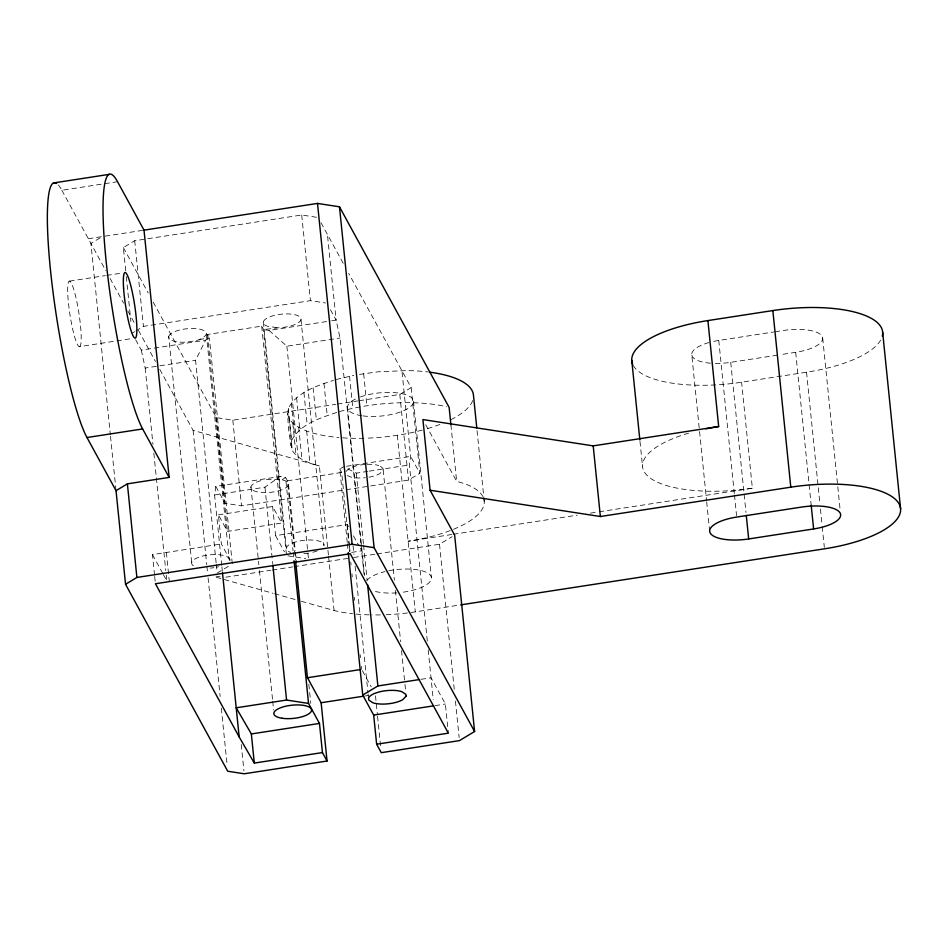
<?xml version="1.0" encoding="UTF-8"?>
<svg xmlns="http://www.w3.org/2000/svg" width="948" height="948" viewBox="0 0 948 948"><rect width="100%" height="100%" fill="white"/><g stroke="black" fill="none" stroke-linecap="round" stroke-linejoin="round"><path stroke-width="0.71" stroke-dasharray="4.74 3.56" d="M221.737 565.423L214.592 494.975L215.8 486.419L280.087 476.512L285.573 477.365L287.457 480.802L295.515 560.161M427.311 641.073L409.418 464.947L410.638 456.391L401.928 370.739M328.423 555.018L319.381 465.966C309.415 463.134 298.324 459.721 292.292 450.632C289.282 437.016 286.995 422.251 288.311 408.327C297.115 391.832 316.916 385.943 333.495 380.349M290.787 445.631L291.569 440.417L288.311 408.327M216.132 562.828L195.561 360.287L205.574 340.202L209.354 337.926L207.47 334.49L261.684 326.136L263.556 329.572L286.521 555.635M291.569 440.417C300.374 423.922 320.175 418.044 336.753 412.451M346.067 471.417L348.84 468.75L352.146 467.163M380.504 466.357L382.933 468.288L383.182 470.007L379.923 473.55A18.948 6.636 -5.8 0 1 368.997 477.2M168.732 336.493A18.948 6.636 -5.8 0 1 189.055 328.577A18.948 6.636 -5.8 0 1 206.356 334.217C202.232 340.794 193.013 341.15 186.033 342.133A18.948 6.636 -5.8 0 1 168.732 336.493L191.697 562.567M282.279 479.712L285.573 477.365L293.027 550.764M214.592 494.975L264.942 487.213L280.087 476.512M125.717 270.796L123.358 247.57L134.711 240.733L301.713 215.006L318.196 217.542M132.056 333.222L134.58 331.705M135.848 330.947L143.421 326.385L310.411 300.658L325.519 302.993M359.15 400.72L399.807 394.451L411.159 387.625L348.71 273.38M347.241 542.41L339.787 469.011L343.567 466.736L356.27 473.147L367.753 471.369M217.175 573.102L229.795 565.506M346.067 489.737L408.505 480.115L419.857 473.277L411.159 387.625M376.972 553.905L439.517 544.271L452.125 536.675M352.372 467.091L356.27 465.847A18.948 6.636 -5.8 0 1 365.881 464.366M336.208 379.484L353.782 375.432M339.467 411.574C362.515 405.329 386.417 402.473 410.271 402.675A93.425 32.718 -5.8 0 1 446.52 406.692M359.422 374.401L378.169 371.794L407.012 370.585A93.425 32.718 -5.8 0 1 427.785 371.936M199.127 339.55L209.354 337.926L232.319 563.989M58.278 184.943A132.673 18.154 81.2 0 1 61.857 190.275L117.528 181.696M88.354 238.73L102.266 236.585L90.913 243.423L110.347 434.753M105.145 236.135L142.579 230.376M69.583 281.118L105.264 275.619M106.697 275.406L122.399 272.988M79.253 346.672A33.168 4.539 81.2 0 0 76.089 298.253A33.168 4.539 81.2 0 0 67.912 296.771A33.168 4.539 81.2 0 0 79.253 346.672L132.068 338.543M135.611 339.716L141.288 350.108L205.574 340.202M277.053 327.605L267.822 326.373A18.948 6.636 -5.8 0 1 274.067 315.471A18.948 6.636 -5.8 0 1 300.729 317.912A18.948 6.636 -5.8 0 1 280.679 327.558L263.556 329.572L269.054 330.425L330.283 320.981M331.753 320.756L336.125 320.092L340.036 338.021L360.904 543.5M269.054 330.425L286.877 346.21L340.036 338.021M141.288 350.108L145.198 368.049L195.561 360.287M713.761 341.375A33.168 11.613 -5.8 0 1 718.762 340.451L773.604 332.001M775.049 331.776L783.712 330.449A33.168 11.613 -5.8 0 1 822.165 336.386A33.168 11.613 -5.8 0 1 795.668 352.324L779.801 354.777M153.173 302.092L216.334 417.641L232.817 420.189L335.912 404.298M337.37 404.073L357.692 400.945M715.337 363.416A33.168 11.613 -5.8 0 0 730.73 362.337L778.355 355.002M633.288 365.49A93.425 32.718 -5.8 0 0 741.597 382.21L806.535 372.209A93.425 32.718 -5.8 0 0 881.45 338.566M346.482 466.286L410.638 456.391L419.857 473.277M287.457 480.802L341.659 472.448L349.729 551.807M369.199 471.144L409.418 464.947M215.8 486.419L225.032 503.293L241.515 505.841L344.61 489.962M218.419 514.847L272.621 506.493L281.686 523.059L227.473 531.413L218.419 514.847L221.382 543.986L230.269 560.244M154.536 574.998L152.462 554.604L221.382 543.986M272.621 506.493L275.584 535.632L347.288 524.576L348.663 527.076M451.876 534.494L408.114 541.237A93.425 32.718 -5.8 0 0 483.314 497.534M453.334 534.269L577.32 515.155M590.45 513.141L597.738 512.015M599.195 511.79L752.356 488.184L741.597 382.21M351.589 552.388L361.65 550.847L359.6 547.091M225.731 577.214L270.808 570.269M272.266 570.044L292.624 566.904M294.081 566.679L347.892 558.384M353.711 557.495L375.526 554.13M386.203 614.731A93.425 32.718 -5.8 0 0 415.283 611.875L459.128 605.12M420.971 679.325L431.032 677.773L445.394 704.032L448.345 733.171M365.347 695.927L368.203 695.476M435.144 705.608L445.394 704.032M266.329 479.475L280.442 479.285L286.782 481.347A18.948 6.636 -5.8 0 1 277.859 491.028A18.948 6.636 -5.8 0 1 252.713 490.116A18.948 6.636 -5.8 0 1 261.636 480.435M287.896 555.848L305.754 558.609M216.037 576.171L220.149 576.799M159.762 369.353L193.108 430.368L319.381 465.966M216.31 577.296L273.06 593.294M274.47 593.697L295.752 599.693M301.428 601.293L334.348 610.571A93.425 32.718 -5.8 0 0 352.561 613.723M425.723 424.716L456.64 481.288L465.101 483.859A93.425 32.718 -5.8 0 1 482.722 496.314M287.528 413.541C289.01 423.045 298.667 427.714 306.654 430.996A93.425 32.718 -5.8 0 0 338.91 437.538M347.347 475.529L350.025 476.749A18.948 6.636 -5.8 0 0 365.347 477.721M321.028 222.744L343.745 264.291M330.437 309.7L336.125 320.092L327.416 234.429M339.787 469.011L341.659 472.448M353.438 535.833L358.913 545.835M362.349 670.627L371.237 686.873M123.358 247.57L148.196 293.003M275.584 535.632L284.471 551.89M61.857 190.275L105.82 270.678M110.075 278.475L123.56 303.135M127.814 310.932L134.912 323.908M138.467 330.402L155.496 361.567M152.462 554.604L162.712 573.362M163.4 574.606L166.812 580.863L165.924 572.059M822.698 338.152L840.035 508.886M806.535 372.209L819.842 503.198M820.435 509.088L822.082 525.275M822.236 526.744L824.322 547.351M795.668 352.324L808.976 483.314M809.13 484.795L811.215 505.391M730.73 362.337L745.981 512.453M718.762 340.451L734.309 493.517M734.463 494.986L736.549 515.594M709.021 342.536A33.168 11.613 -5.8 0 0 691.744 354.623L706.544 500.331M706.687 501.8L709.531 529.766M639.995 441.448L642.543 466.463M477.057 430.665L484.238 501.314M450.904 424.799L456.64 481.288M439.517 544.271L454.246 689.326M455.443 701.058L459.164 737.686M413.506 401.217L431.447 577.83M428.2 649.89L433.248 699.624M399.807 394.451L408.505 480.115M397.342 435.262L415.283 611.875M383.182 470.007L394.368 580.105M395.411 590.379L400.637 641.76M401.525 650.565L404.808 682.856M404.962 684.326L405.554 690.203M363.653 373.619L366.912 405.72M349.551 376.202L352.81 408.304M356.27 473.147L363.416 543.595M363.57 545.064L367.149 580.283M347.489 407.676L364.53 575.46M361.046 544.97L364.02 574.156M375.491 695.844L377.411 714.78M377.553 716.238L380.812 748.292M353.023 545.692L353.924 554.497M355.121 566.24L367.942 692.49M368.085 693.96L368.535 698.356M347.288 524.576L349.362 544.981M349.516 546.439L350.25 553.727M350.772 562.093L351.068 565.032M351.969 573.848L352.265 576.787M354.351 597.359L354.647 600.297M360.169 654.677L360.477 657.616M361.366 666.432L361.662 669.371M347.383 543.879L348.283 552.684M323.967 383.383L327.226 415.473M301.713 215.006L310.411 300.658M313.113 387.791L316.371 419.881M328.577 556.476L334.063 610.488M300.99 319.63L323.943 545.692A18.948 6.636 -5.8 0 0 299.331 541.012A18.948 6.636 -5.8 0 0 290.775 552.435M303.917 392.614L307.176 424.704M306.654 430.996L309.913 463.086M296.606 397.733L299.864 429.823M298.715 427.37L301.974 459.46M286.877 346.21L307.756 551.689M307.899 553.158L308.503 559.036M291.356 403.007L294.615 435.108M292.802 423.187L296.06 455.277M289.033 418.542L292.292 450.632M288.559 484.582L295.266 550.646M295.421 552.115L296.309 560.92M308.835 684.231L310.778 703.309M293.181 552.222L294.07 561.038M263.366 321.917L286.332 547.98M261.684 326.136L281.686 523.059M264.942 487.213L272.704 563.539M250.936 486.881L258.84 564.676M259.444 570.554L272.562 699.731M272.716 701.2L273.605 710.005M232.817 420.189L241.515 505.841M216.334 417.641L225.032 503.293M207.47 334.49L227.473 531.413M206.356 334.217L229.309 560.28M241.242 744.476L243.92 770.854M221.891 566.892L222.342 571.3M216.286 564.297L217.033 571.632M193.108 430.368L206.759 564.676M206.901 566.134L207.648 573.433M208.086 577.83L220.149 696.507M221.334 708.227L226.999 763.91M134.711 240.733L143.421 326.385M166.374 552.459L169.337 581.598M145.198 368.049L152.948 444.363M153.849 453.168L165.77 570.589M126.309 276.603L130.883 321.609M154.678 576.455L155.425 583.743M110.501 436.222L115.881 489.204M388.68 570.779A33.168 11.613 -5.8 0 1 430.913 576.052A33.168 11.613 -5.8 0 1 400.566 592.512M396.679 592.867A33.168 11.613 -5.8 0 1 372.22 590.486M366.793 580.543A33.168 11.613 -5.8 0 1 385.042 571.585M752.356 488.184A93.425 32.718 -5.8 0 1 647.804 476.109A93.425 32.718 -5.8 0 1 691.222 432.406M360.43 396.963A33.168 11.613 -5.8 0 1 404.18 394.202A33.168 11.613 -5.8 0 1 406.135 409.512A33.168 11.613 -5.8 0 1 362.847 415.876M361.769 415.722A33.168 11.613 -5.8 0 1 356.578 398.527M193.463 565.802A18.948 6.636 -5.8 0 1 209.544 554.853A18.948 6.636 -5.8 0 1 228.29 562.069M218.609 566.726A18.948 6.636 -5.8 0 1 216.31 567.248M213.916 567.674A18.948 6.636 -5.8 0 1 210.231 568.113M367.101 464.307A18.948 6.636 -5.8 0 1 378.738 465.551M710.502 363.191A33.168 11.613 -5.8 0 1 691.744 354.623M472.685 400.566A93.425 32.718 -5.8 0 1 450.347 419.928M439.884 424.443A93.425 32.718 -5.8 0 1 424.787 429.397M422.204 430.108A93.425 32.718 -5.8 0 1 365.371 438.213M363.937 438.26A93.425 32.718 -5.8 0 1 340.368 437.668M317.379 550.824A18.948 6.636 -5.8 0 1 309.759 552.897M308.562 553.087A18.948 6.636 -5.8 0 1 303.644 553.62M380.432 614.896A93.425 32.718 -5.8 0 1 371.924 614.92M369.151 614.861A93.425 32.718 -5.8 0 1 353.971 613.877"/><path stroke-width="1.42" d="M295.669 561.631L307.46 677.725L321.135 702.741L327.048 761.019L244.217 773.781L227.733 771.234L125.539 584.288L116.035 490.673L127.388 483.847L169.135 477.413L144.013 230.151L117.528 181.696A132.673 18.154 81.2 0 0 106.164 261.553A132.673 18.154 81.2 0 0 142.638 428.946L169.135 477.413M125.539 584.288L136.891 577.451L352.135 544.282L374.105 547.671L474.593 731.5L459.46 740.613L381.262 752.665L376.64 744.227L373.678 715.088L362.74 695.074L348.283 552.684M362.74 695.074L377.885 685.961L419.537 679.538M53.657 182.928L109.328 174.349M144.013 230.151L317.509 203.417L339.479 206.806L449.139 407.415L450.904 424.799M632.695 364.269A93.425 32.718 -5.8 0 1 707.895 320.578L772.845 310.565A93.425 32.718 -5.8 0 1 882.292 336.185M56.619 183.474A132.673 18.154 81.2 0 0 52.14 284.969A132.673 18.154 81.2 0 0 86.979 437.526L142.638 428.946M474.593 731.5L454.649 535.158L430.084 490.223L422.915 419.573L593.199 445.88L718.667 426.541L707.895 320.578M430.084 490.223L600.38 516.518L790.786 487.177A93.425 32.718 -5.8 0 1 899.095 503.909A93.425 32.718 -5.8 0 1 824.476 548.821L460.586 604.895M748.671 538.95L813.609 528.948A33.168 11.613 -5.8 0 0 840.106 512.998A33.168 11.613 -5.8 0 0 801.653 507.062L736.703 517.063A33.168 11.613 -5.8 0 0 710.218 533.013A33.168 11.613 -5.8 0 0 748.671 538.95L746.277 515.404M307.46 677.725L360.24 669.596M322.439 752.582L319.476 723.431L308.538 703.428L286.569 700.039L236.206 707.8L251.339 733.942L254.301 763.081L322.439 752.582L327.048 761.019M321.135 702.741L363.925 696.14M251.339 733.942L319.476 723.431M373.678 715.088L433.686 705.833M376.64 744.227L448.345 733.171L350.25 553.727L155.425 583.743L239.169 736.94L254.301 763.081M86.979 437.526L116.035 490.673M882.659 332.286L900.6 508.898M811.215 505.391L813.609 528.948M772.845 310.565L790.786 487.177M631.771 360.489L639.853 439.967M593.199 445.88L600.38 516.518M476.761 427.726L473.467 395.34A93.425 32.718 -5.8 0 0 429.183 372.114M339.479 206.806L374.105 547.671M367.599 584.691L377.885 685.961M317.509 203.417L352.135 544.282M294.07 561.038L308.538 703.428M272.846 565.008L286.569 700.039M222.484 572.77L239.169 736.94M127.388 483.847L136.891 577.451M705.94 428.84A93.425 32.718 -5.8 0 1 718.667 426.541M406.147 696.069L402.876 699.612A18.948 6.636 -5.8 0 1 372.979 702.824L368.784 700.074L368.535 698.356A18.948 6.636 -5.8 0 1 375.1 693.225L379.236 691.922A18.948 6.636 -5.8 0 1 401.703 691.613L405.898 694.351L406.147 696.069M282.006 718.24A18.948 6.636 -5.8 0 0 311.525 710.656A18.948 6.636 -5.8 0 0 284.601 706.497A18.948 6.636 -5.8 0 0 282.006 718.24M123.584 288.192A33.168 4.539 81.2 0 0 134.924 338.092A33.168 4.539 81.2 0 0 131.76 289.673A33.168 4.539 81.2 0 0 123.584 288.192"/></g></svg>
